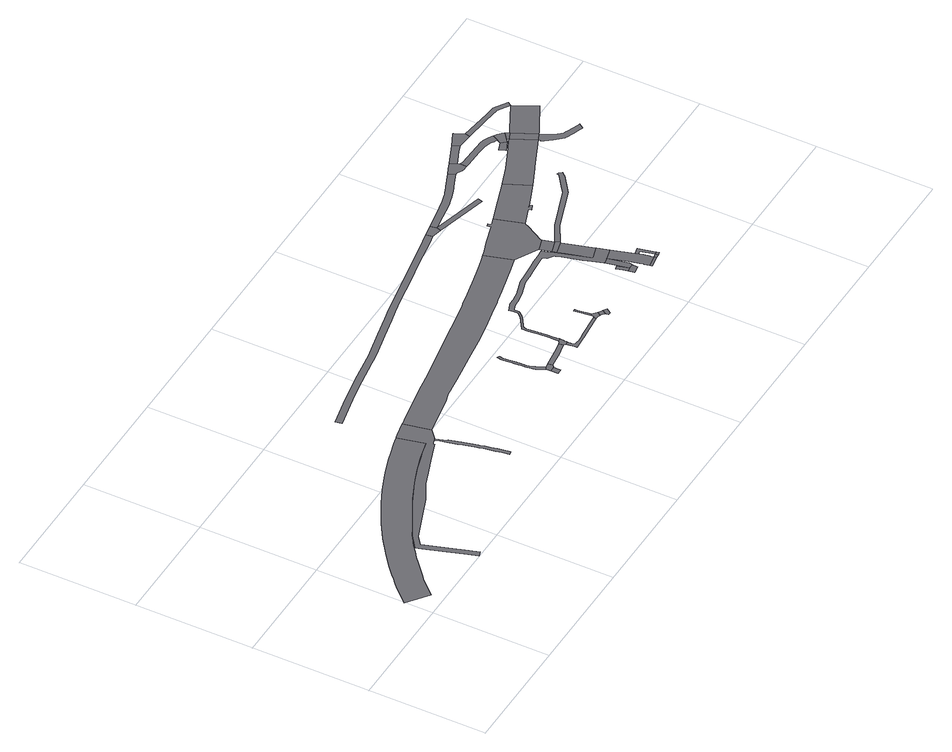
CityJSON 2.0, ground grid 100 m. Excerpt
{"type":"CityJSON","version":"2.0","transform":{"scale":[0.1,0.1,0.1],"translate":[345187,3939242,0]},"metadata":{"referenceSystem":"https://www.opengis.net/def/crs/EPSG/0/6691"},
"CityObjects":{
"road1":{"type":"Road","attributes":{"function":"3","RoadStructureAttribute.sectionType":"1"},"geometry":[{"type":"MultiSurface","lod":"1","boundaries":[[[0,1,2,3,4,5,6,7,8,9,10,11,12,13,14,15,16,17,18,19,20,21,22,23,24,25,26,27,28,29,30,31,32,33,34,35,36,37,38,39,40,41,42,43,44,45,46,47,48,49,50,51,52,53,54,55,56]]]}]},
"road2":{"type":"Road","attributes":{"RoadStructureAttribute.sectionType":"1"},"geometry":[{"type":"MultiSurface","lod":"1","boundaries":[[[57,58,26,25,59,60,61,62,63,64,65,66,67,68,69,70,71,72,73,74,75,76,77,78,79,80,81,82,83,84,85,86,87,88,89,90,91,92,93]]]}]},
"road3":{"type":"Road","geometry":[{"type":"MultiSurface","lod":"1","boundaries":[[[94,95,96,97,98,99,100,101,102,103,104,105,106,107,108,109,91,90,110,111,112,113,114,115,116,117,118,119,120,121,122,123,124]]]}]},
"road4":{"type":"Road","attributes":{"RoadStructureAttribute.sectionType":"1"},"geometry":[{"type":"MultiSurface","lod":"1","boundaries":[[[125,126,127,128,129]]]}]},
"road5":{"type":"Road","geometry":[{"type":"MultiSurface","lod":"1","boundaries":[[[130,131,132,133,134,129,128]]]}]},
"road6":{"type":"Road","attributes":{"RoadStructureAttribute.sectionType":"1"},"geometry":[{"type":"MultiSurface","lod":"1","boundaries":[[[132,135,136,137,138,139,140,141,142,143,144,145,146,147,148,149,150,151,152,153,154,155,156,157,158,159,160,161,162,163,164,165,166,167,168,169,170,171,172,173,174,175,176,177,178,179,180,181,182,183,184,185,186,187,188,189,190,191,133]]]}]},
"road7":{"type":"Road","attributes":{"function":"3","RoadStructureAttribute.sectionType":"1"},"geometry":[{"type":"MultiSurface","lod":"1","boundaries":[[[192,193,194,195,196,197,198,199,200,201,202,203,204,205,206,93,92,207,208,209,210,211,212,213,214,215,216,217,218,219,220,221,222,223,224]]]}]},
"road8":{"type":"Road","attributes":{"RoadStructureAttribute.sectionType":"1"},"geometry":[{"type":"MultiSurface","lod":"1","boundaries":[[[225,226,131,130,227,228,229]]]}]},
"road9":{"type":"Road","attributes":{"RoadStructureAttribute.sectionType":"1"},"geometry":[{"type":"MultiSurface","lod":"1","boundaries":[[[230,231,232,233,234,235,236,237,238,239,240,241,242,243,244,245,246,247,248,249,250,251,252,253,254,255,256,257,258]]]}]},
"road10":{"type":"Road","geometry":[{"type":"MultiSurface","lod":"1","boundaries":[[[259,260,261,262,263,264,265,266,267,268,269,270,271,225,229,272,273,274]]]}]},
"road11":{"type":"Road","attributes":{"RoadStructureAttribute.sectionType":"1"},"geometry":[{"type":"MultiSurface","lod":"1","boundaries":[[[275,276,277,278,279,280,281,282,283,284,285,286,287,288,289,290,291,292,293,294,295,296,297,259,274,298,299,300,301,302,303,304,305,306,307,308,309,310]]]}]},
"road12":{"type":"Road","geometry":[{"type":"MultiSurface","lod":"1","boundaries":[[[311,312,313,314,315,316,317,318,319,320,321,322,323,324,325,326,275,310]]]}]},
"road13":{"type":"Road","attributes":{"RoadStructureAttribute.sectionType":"1"},"geometry":[{"type":"MultiSurface","lod":"1","boundaries":[[[327,328,329,330,322,321]]]}]},
"road14":{"type":"Road","attributes":{"RoadStructureAttribute.sectionType":"1"},"geometry":[{"type":"MultiSurface","lod":"1","boundaries":[[[319,331,332,333,334,335,336,337,320]]]}]},
"road15":{"type":"Road","geometry":[{"type":"MultiSurface","lod":"1","boundaries":[[[338,339,340,341,342,336,335,343,344,345,346,347]]]}]},
"road16":{"type":"Road","geometry":[{"type":"MultiSurface","lod":"1","boundaries":[[[348,349,348,350,351,352,353,354,355,356,357,358,359,360,361,362,363,364,365,366,367,368,369,370,371,372,373,374,375,376,377,378,379,380,381,382,383,384,385,386,387,388,270,269,389,390,391,392,393,394,395,396,397,398,399,400,401,402,403,404,405,406,407,408,409,410,411,412,413,414,415,416,417,418,419,420,421,422,423,424,425,426,427,428,429,430,431,432,433,434,435,436,437,438,439,440,441,442,443,444,445,446,447,448,449,450,451,452,453,454,455]]]}]},
"road17":{"type":"Road","attributes":{"RoadStructureAttribute.sectionType":"1"},"geometry":[{"type":"MultiSurface","lod":"1","boundaries":[[[456,457,458,459,460,461,462]]]}]},
"road18":{"type":"Road","geometry":[{"type":"MultiSurface","lod":"1","boundaries":[[[461,460,463,464,465,466,467]]]}]},
"road19":{"type":"Road","attributes":{"function":"3","RoadStructureAttribute.sectionType":"1"},"geometry":[{"type":"MultiSurface","lod":"1","boundaries":[[[452,467,466,468,469,453]]]}]},
"road20":{"type":"Road","geometry":[{"type":"MultiSurface","lod":"1","boundaries":[[[470,230,258,471,472]]]}]},
"road21":{"type":"Road","geometry":[{"type":"MultiSurface","lod":"1","boundaries":[[[223,473,474,475,476,477,478,479,480,481,482,483,484,485,486,224]]]}]},
"road22":{"type":"Road","geometry":[{"type":"MultiSurface","lod":"1","boundaries":[[[487,488,489,490]]]}]},
"road23":{"type":"Road","attributes":{"function":"3","RoadStructureAttribute.sectionType":"1"},"geometry":[{"type":"MultiSurface","lod":"1","boundaries":[[[491,492,493,494,495,496,497,498,348,455]]]}]},
"road24":{"type":"Road","attributes":{"function":"3","RoadStructureAttribute.sectionType":"1"},"geometry":[{"type":"MultiSurface","lod":"1","boundaries":[[[499,474,473,500,501,502,503]]]}]},
"road25":{"type":"Road","attributes":{"function":"3","RoadStructureAttribute.sectionType":"1"},"geometry":[{"type":"MultiSurface","lod":"1","boundaries":[[[504,505,506,507,508,509,489,488,510,511,512,513,514,515,454,453]]]}]},
"road26":{"type":"Road","geometry":[{"type":"MultiSurface","lod":"1","boundaries":[[[502,494,493,516,503]]]}]},
"road27":{"type":"Road","attributes":{"RoadStructureAttribute.sectionType":"1"},"geometry":[{"type":"MultiSurface","lod":"1","boundaries":[[[517,488,487,518,519,520]]]}]},
"road28":{"type":"Road","attributes":{"RoadStructureAttribute.sectionType":"1"},"geometry":[{"type":"MultiSurface","lod":"1","boundaries":[[[521,522,523,524,525,526,527,520]]]}]},
"road29":{"type":"Road","geometry":[{"type":"MultiSurface","lod":"1","boundaries":[[[528,521,520,519,529]]]}]},
"road30":{"type":"Road","attributes":{"RoadStructureAttribute.sectionType":"1"},"geometry":[{"type":"MultiSurface","lod":"1","boundaries":[[[471,530,531,472]]]}]},
"road31":{"type":"Road","attributes":{"RoadStructureAttribute.sectionType":"1"},"geometry":[{"type":"MultiSurface","lod":"1","boundaries":[[[532,533,534,535,536,537,538,539,540,541,542,543,544,545,546,547,548,549,550,551,552,553,554,555,556,557,558,559,560,470,472]]]}]},
"road32":{"type":"Road","attributes":{"function":"3","RoadStructureAttribute.sectionType":"1"},"geometry":[{"type":"MultiSurface","lod":"1","boundaries":[[[561,562,563,479,478,564,565,566,567,568,569,570,571,572,573,574]]]}]},
"road33":{"type":"Road","attributes":{"RoadStructureAttribute.sectionType":"1"},"geometry":[{"type":"MultiSurface","lod":"1","boundaries":[[[516,575,576,577,578,579,580,581,582,583,584,585,586,587,503]]]}]},
"road34":{"type":"Road","geometry":[{"type":"MultiSurface","lod":"1","boundaries":[[[588,589,590,591,546,545,592,593,594,595,596,597,598,599,600,601,602,603,604,605,606,607,608,609,610,611,612,613,614,615]]]}]},
"road35":{"type":"Road","attributes":{"RoadStructureAttribute.sectionType":"1"},"geometry":[{"type":"MultiSurface","lod":"1","boundaries":[[[616,617,618,619,588,615]]]}]},
"road36":{"type":"Road","attributes":{"function":"3","RoadStructureAttribute.sectionType":"7"},"geometry":[{"type":"MultiSurface","lod":"1","boundaries":[[[573,620,621,622,623,624,625,626,627,628,574]]]}]},
"road37":{"type":"Road","attributes":{"RoadStructureAttribute.sectionType":"1"},"geometry":[{"type":"MultiSurface","lod":"1","boundaries":[[[629,630,631,632,633,634,635,636,637,614,613,638,639,640,641,642,643,644,645,646,647,648,649,650,651,652,653,654,655,656]]]}]},
"road38":{"type":"Road","attributes":{"RoadStructureAttribute.sectionType":"1"},"geometry":[{"type":"MultiSurface","lod":"1","boundaries":[[[657,658,659,660,661,662]]]}]},
"road39":{"type":"Road","geometry":[{"type":"MultiSurface","lod":"1","boundaries":[[[663,664,665,666,619,618,667,668]]]}]},
"road40":{"type":"Road","attributes":{"RoadStructureAttribute.sectionType":"1"},"geometry":[{"type":"MultiSurface","lod":"1","boundaries":[[[669,662,661,670,671,672,673,674,675,676,629,656]]]}]},
"road41":{"type":"Road","geometry":[{"type":"MultiSurface","lod":"1","boundaries":[[[677,672,671,624,678]]]}]},
"road42":{"type":"Road","geometry":[{"type":"MultiSurface","lod":"1","boundaries":[[[624,623,679,678]]]}]},
"road43":{"type":"Road","attributes":{"RoadStructureAttribute.sectionType":"1"},"geometry":[{"type":"MultiSurface","lod":"1","boundaries":[[[680,681,682,683,684,685,686,687,688,689,690,691,692,693,694,695,696,697,698,699,700,701,702,703,704,705,706,679,623]]]}]},
"road44":{"type":"Road","attributes":{"RoadStructureAttribute.sectionType":"1"},"geometry":[{"type":"MultiSurface","lod":"1","boundaries":[[[707,708,709,668,667,710,711,712,713,714]]]}]},
"road45":{"type":"Road","attributes":{"function":"3","RoadStructureAttribute.sectionType":"7"},"geometry":[{"type":"MultiSurface","lod":"1","boundaries":[[[715,716,678,679,717,718,719,714]]]}]}
},
"vertices":[
[176,109,0],[258,196,0],[307,247,0],[326,264,0],[459,381,0],[493,409,0],[540,447,0],[600,493,0],[638,520,0],[682,550,0],[695,559,0],[760,593,0],[867,651,0],[965,706,0],[1017,734,0],[1051,751,0],[1174,807,0],[1222,828,0],[1278,850,0],[1357,880,0],[1416,900,0],[1478,920,0],[1497,926,0],[1525,935,0],[1581,949,0],[1653,967,0],[1602,1192,0],[1579,1186,0],[1514,1170,0],[1443,1149,0],[1365,1126,0],[1306,1106,0],[1243,1084,0],[1161,1052,0],[1101,1028,0],[1039,1001,0],[962,965,0],[908,939,0],[854,911,0],[803,883,0],[700,823,0],[655,796,0],[559,733,0],[511,700,0],[469,669,0],[425,636,0],[405,620,0],[354,580,0],[316,548,0],[238,479,0],[195,442,0],[179,427,0],[154,404,0],[123,373,0],[99,348,0],[15,259,0],[1,244,0],
[1633,1199,0],[1610,1194,0],[1662,945,0],[1698,957,0],[1659,940,0],[1651,960,0],[1554,936,0],[1494,918,0],[1378,882,0],[1223,823,0],[1024,732,0],[693,552,0],[582,468,0],[598,415,0],[657,238,0],[699,111,0],[735,2,0],[778,16,0],[740,132,0],[701,250,0],[634,454,0],[707,511,0],[944,601,0],[1099,660,0],[1256,746,0],[1369,790,0],[1446,818,0],[1452,820,0],[1615,880,0],[1675,902,0],[1671,912,0],[1710,929,0],[1713,930,0],[1714,926,0],[1730,932,0],[1808,1000,0],[1761,1226,0],
[1879,359,0],[1877,369,0],[1874,385,0],[1872,402,0],[1869,418,0],[1860,467,0],[1851,515,0],[1840,563,0],[1832,599,0],[1830,611,0],[1819,655,0],[1808,698,0],[1796,741,0],[1789,767,0],[1770,837,0],[1758,844,0],[1729,885,0],[1743,829,0],[1762,750,0],[1767,736,0],[1767,733,0],[1779,690,0],[1790,647,0],[1800,604,0],[1804,589,0],[1811,557,0],[1821,509,0],[1831,461,0],[1839,413,0],[1840,411,0],[1850,353,0],
[2827,473,0],[2867,474,0],[2867,487,0],[2867,533,0],[2827,533,0],
[2889,554,0],[2884,593,0],[2847,589,0],[2823,574,0],[2826,570,0],
[2840,600,0],[2833,612,0],[2826,624,0],[2820,636,0],[2814,649,0],[2808,662,0],[2803,675,0],[2798,688,0],[2794,708,0],[2791,727,0],[2789,747,0],[2787,767,0],[2786,773,0],[2786,775,0],[2786,784,0],[2785,792,0],[2785,801,0],[2784,812,0],[2781,844,0],[2779,875,0],[2778,889,0],[2777,903,0],[2776,916,0],[2777,928,0],[2777,934,0],[2778,941,0],[2780,948,0],[2781,956,0],[2761,959,0],[2760,952,0],[2759,944,0],[2757,937,0],[2757,929,0],[2756,916,0],[2757,902,0],[2758,888,0],[2759,874,0],[2761,842,0],[2764,810,0],[2767,778,0],[2767,773,0],[2770,747,0],[2771,728,0],[2772,709,0],[2774,690,0],[2777,672,0],[2779,663,0],[2781,654,0],[2783,644,0],[2787,636,0],[2790,629,0],[2794,622,0],[2798,616,0],[2802,609,0],[2808,600,0],[2813,591,0],[2819,582,0],
[3662,1595,0],[3574,1571,0],[3451,1540,0],[3355,1517,0],[3275,1499,0],[3165,1477,0],[3146,1473,0],[2973,1440,0],[2809,1411,0],[2422,1343,0],[2296,1321,0],[2146,1295,0],[1922,1256,0],[1833,1240,0],[1764,1226,0],[2134,1059,0],[2224,1085,0],[2278,1092,0],[2305,1096,0],[2395,1108,0],[2540,1129,0],[2651,1145,0],[2847,1171,0],[2890,1178,0],[2960,1190,0],[3070,1211,0],[3172,1232,0],[3305,1261,0],[3326,1266,0],[3430,1290,0],[3679,1350,0],[3788,1378,0],[3720,1612,0],
[3119,630,0],[3028,612,0],[3029,572,0],[3055,578,0],[3127,592,0],
[3714,2097,0],[3636,2083,0],[3404,2041,0],[3185,2000,0],[2970,1962,0],[2806,1928,0],[2736,1914,0],[2556,1874,0],[2344,1826,0],[2275,1816,0],[2020,1778,0],[1842,1745,0],[1745,1726,0],[1537,1680,0],[1549,1626,0],[1757,1673,0],[1817,1684,0],[2029,1724,0],[2249,1756,0],[2277,1760,0],[2354,1772,0],[2568,1821,0],[2748,1860,0],[2842,1879,0],[2980,1908,0],[3195,1946,0],[3414,1987,0],[3646,2028,0],[3724,2043,0],
[3168,582,0],[3168,587,0],[3168,592,0],[3168,597,0],[3169,601,0],[3169,608,0],[3170,615,0],[3171,622,0],[3172,629,0],[3172,638,0],[3172,647,0],[3150,646,0],[3137,634,0],[3132,589,0],[3141,581,0],[3141,580,0],
[3507,541,0],[3291,521,0],[3267,518,0],[3260,518,0],[3253,517,0],[3247,516,0],[3241,516,0],[3235,516,0],[3229,516,0],[3222,516,0],[3215,517,0],[3210,517,0],[3205,518,0],[3201,518,0],[3196,519,0],[3190,520,0],[3184,521,0],[3178,523,0],[3174,524,0],[3171,549,0],[3170,557,0],[3169,566,0],[3168,574,0],[3151,508,0],[3153,490,0],[3242,496,0],[3249,496,0],[3255,497,0],[3260,498,0],[3262,498,0],[3268,498,0],[3386,510,0],[3489,519,0],[3495,520,0],[3501,520,0],[3507,521,0],
[3513,521,0],[3516,521,0],[3520,521,0],[3524,520,0],[3527,520,0],[3533,518,0],[3539,516,0],[3545,514,0],[3551,511,0],[3573,544,0],[3533,572,0],[3515,570,0],[3517,557,0],[3517,548,0],[3516,545,0],[3511,542,0],
[3519,690,0],[3516,712,0],[3498,710,0],[3502,678,0],
[3556,509,0],[3565,503,0],[3575,496,0],[3584,489,0],[3586,488,0],[3608,520,0],[3604,523,0],
[3602,460,0],[3605,461,0],[3607,461,0],[3613,460,0],[3640,499,0],[3589,481,0],[3591,474,0],[3592,468,0],[3591,460,0],[3601,459,0],
[4094,871,0],[4094,870,0],[4005,1155,0],[3997,1178,0],[3989,1202,0],[3975,1248,0],[3908,1245,0],[3846,1242,0],[3785,1236,0],[3674,1226,0],[3590,1220,0],[3463,1179,0],[3398,1170,0],[3397,1170,0],[3374,1169,0],[3373,1169,0],[3334,1167,0],[3286,1148,0],[3268,1141,0],[3273,1105,0],[3276,1081,0],[3277,1068,0],[3275,1065,0],[3273,1062,0],[3270,1057,0],[3267,1053,0],[3263,1049,0],[3260,1045,0],[3255,1041,0],[3251,1038,0],[3247,1034,0],[3243,1030,0],[3131,954,0],[3136,896,0],[3138,866,0],[3141,837,0],[3143,807,0],[3144,781,0],[3145,766,0],[3147,725,0],[3149,684,0],[3172,656,0],[3172,665,0],[3167,720,0],[3166,742,0],[3164,764,0],[3163,781,0],[3163,786,0],[3161,808,0],[3160,817,0],[3158,837,0],[3155,865,0],[3152,894,0],[3149,923,0],[3149,927,0],[3150,931,0],[3150,935,0],[3152,940,0],[3153,943,0],[3154,946,0],[3156,949,0],[3158,952,0],[3161,956,0],[3166,959,0],[3170,962,0],[3175,966,0],[3252,1018,0],[3257,1022,0],[3261,1026,0],[3266,1030,0],[3270,1035,0],[3274,1039,0],[3278,1043,0],[3282,1048,0],[3286,1053,0],[3288,1058,0],[3291,1062,0],[3293,1068,0],[3295,1075,0],[3295,1081,0],[3294,1086,0],[3293,1090,0],[3293,1093,0],[3291,1103,0],[3300,1111,0],[3342,1127,0],[3401,1130,0],[3403,1130,0],[3472,1140,0],[3598,1181,0],[3664,1185,0],[3677,1186,0],[3736,1191,0],[3789,1196,0],[3849,1202,0],[3910,1205,0],[3923,1171,0],[3965,1142,0],[3967,1141,0],[3972,1126,0],[3987,1082,0],[4031,924,0],[4055,857,0],[4085,770,0],[4086,764,0],[4137,775,0],[4232,804,0],[4202,904,0],
[4103,652,0],[4098,671,0],[4068,660,0],[4085,607,0],[4092,568,0],[4127,573,0],[4127,574,0],
[4092,566,0],[4100,517,0],[4167,528,0],[4170,570,0],[4128,574,0],
[4172,584,0],[4175,603,0],
[3815,2117,0],[3813,2025,0],[3825,2063,0],
[3978,1274,0],[4083,1305,0],[4081,1314,0],[4167,1467,0],[4187,1506,0],[4190,1507,0],[4116,1739,0],[4056,1720,0],[4054,1726,0],[4049,1750,0],[4023,1742,0],[4030,1710,0],[3862,1659,0],[3762,1624,0],
[4329,451,0],[4324,473,0],[4226,454,0],[4229,436,0],
[4201,909,0],[4132,1137,0],[4123,1166,0],[4018,1135,0],[4026,1107,0],[4027,1104,0],[4070,960,0],[4075,943,0],
[4089,1283,0],[4003,1185,0],[4005,1178,0],[4006,1177,0],[4111,1208,0],
[4185,615,0],[4210,532,0],[4216,502,0],[4217,497,0],[4219,489,0],[4222,474,0],[4319,498,0],[4317,508,0],[4314,521,0],[4307,557,0],[4281,645,0],[4281,646,0],
[4131,1173,0],
[4325,473,0],[4356,455,0],[4360,456,0],[4356,481,0],
[4381,487,0],[4375,512,0],[4346,630,0],[4293,616,0],[4300,591,0],[4321,597,0],[4328,599,0],
[4387,462,0],[4365,457,0],
[4247,1907,0],[4258,1946,0],
[3850,2067,0],[3955,2085,0],[4074,2103,0],[4109,2110,0],[4120,2113,0],[4152,2122,0],[4177,2130,0],[4202,2138,0],[4225,2146,0],[4248,2155,0],[4276,2167,0],[4284,2170,0],[4326,2188,0],[4422,2230,0],[4399,2285,0],[4260,2225,0],[4253,2222,0],[4226,2211,0],[4220,2209,0],[4206,2204,0],[4204,2203,0],[4182,2194,0],[4159,2187,0],[4136,2180,0],[4106,2172,0],[4084,2167,0],[3980,2146,0],[3946,2139,0],[3840,2122,0],
[4408,1839,0],[4206,1770,0],[4118,1740,0],[4335,1561,0],[4337,1562,0],[4347,1537,0],[4391,1554,0],[4384,1572,0],[4360,1563,0],[4358,1570,0],[4381,1578,0],[4495,1621,0],[4591,1663,0],[4497,1872,0],
[4292,1264,0],[4648,1388,0],[4668,1404,0],[4798,1502,0],[4809,1514,0],[4826,1535,0],[4810,1558,0],[4795,1563,0],[4787,1545,0],[4779,1538,0],[4690,1470,0],[4629,1424,0],[4275,1300,0],
[4508,2332,0],[4497,2327,0],[4495,2326,0],[4483,2321,0],[4424,2230,0],[4427,2230,0],[4429,2230,0],[4431,2230,0],[4434,2230,0],[4437,2229,0],[4440,2228,0],[4442,2227,0],[4449,2224,0],[4455,2220,0],[4461,2216,0],[4467,2213,0],[4474,2210,0],[4481,2207,0],[4489,2205,0],[4496,2203,0],[4502,2202,0],[4508,2201,0],[4509,2201,0],[4513,2201,0],[4519,2200,0],[4537,2199,0],[4540,2260,0],[4532,2277,0],
[4607,2310,0],[4660,2333,0],[4716,2354,0],[4689,2411,0],
[4769,1741,0],[4781,1747,0],[4940,1819,0],[5061,1873,0],[4966,2071,0],[4945,2061,0],[4874,2029,0],[4665,1935,0],[4662,1933,0],
[4939,2191,0],[4929,2197,0],[4912,2206,0],[4907,2209,0],[4881,2221,0],[4855,2230,0],[4826,2236,0],[4565,2250,0],[4558,2251,0],[4560,2198,0],[4721,2192,0],[4734,2192,0],[4746,2191,0],[4758,2191,0],[4769,2190,0],[4779,2189,0],[4789,2188,0],[4798,2187,0],[4799,2187,0],[4814,2182,0],[4828,2178,0],[4843,2173,0],[4857,2168,0],[4866,2163,0],[4870,2161,0],[4882,2153,0],[4895,2145,0],[4907,2137,0],
[4819,2077,0],[4842,2027,0],[4879,2044,0],[4926,2065,0],[4928,2067,0],[4894,2108,0],
[4844,2410,0],[4817,2470,0],[4813,2469,0],[4690,2412,0],[4849,2345,0],[4854,2385,0],
[4902,2125,0],[4945,2080,0],[4957,2090,0],[5006,2130,0],[4992,2148,0],[4966,2172,0],[4947,2185,0],[4939,2190,0],
[5016,2119,0],[5029,2099,0],
[5120,1900,0],
[5069,1856,0],[5058,1851,0],[5070,1826,0],[5116,1773,0],[5177,1704,0],[5185,1706,0],[5198,1698,0],[5213,1691,0],[5229,1684,0],[5245,1678,0],[5264,1671,0],[5283,1664,0],[5302,1658,0],[5321,1651,0],[5328,1648,0],[5335,1645,0],[5341,1642,0],[5368,1684,0],[5358,1687,0],[5287,1714,0],[5274,1720,0],[5259,1727,0],[5245,1733,0],[5226,1740,0],[5189,1777,0],[5169,1804,0],[5150,1833,0],
[5322,2274,0],[5215,2342,0],[5135,2351,0],[4893,2340,0],[4999,2327,0],[5071,2318,0],[5201,2303,0],[5301,2241,0],
[5056,2113,0],[5044,2106,0],[5140,1909,0],[5190,1935,0],[5402,2046,0]
]}
